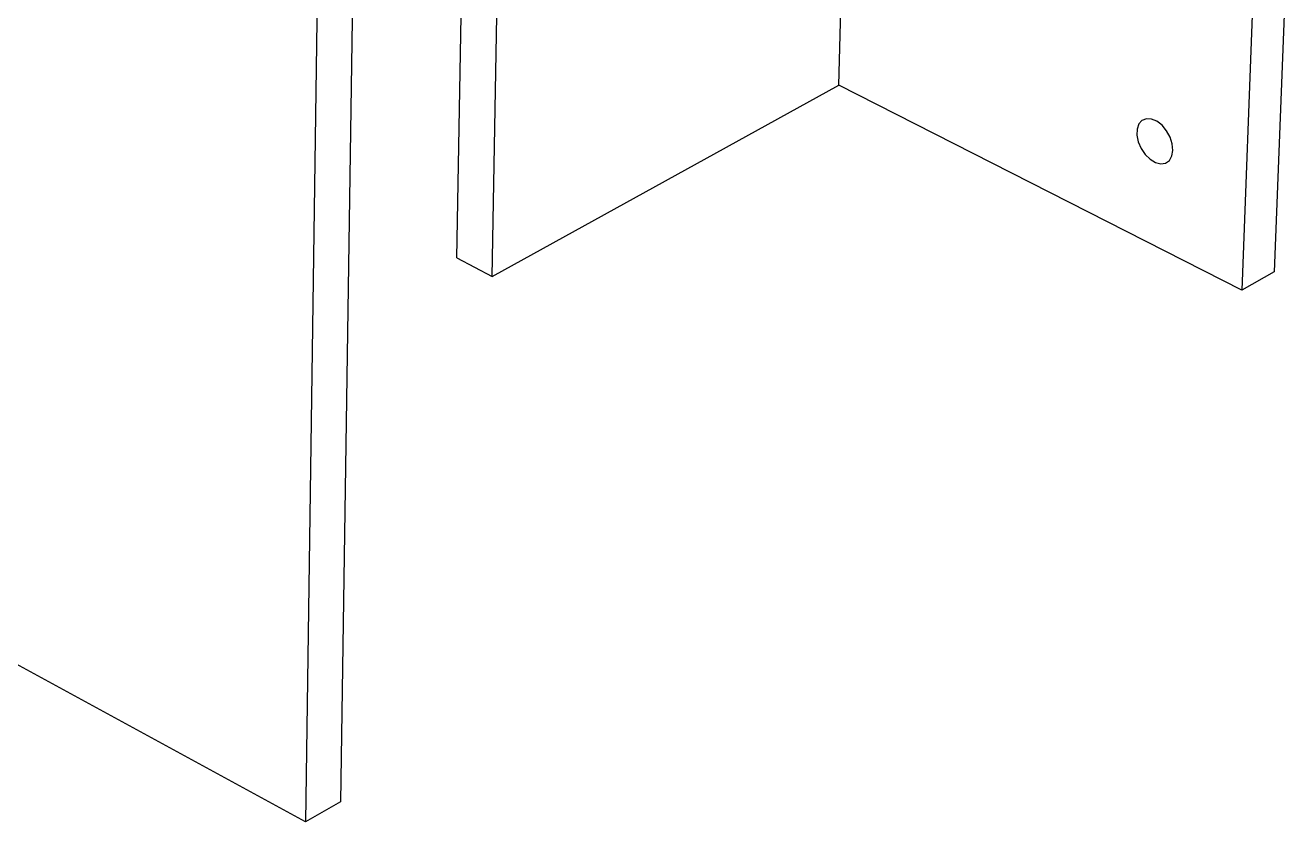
# Model space of a CAD drawing. Extents: x 0 to 156, y 0 to 202.
# Drawn here: x 122.53 to 156.46, y 97.45 to 118.88 of the extents above; entities that cross this region are included whole.
import ezdxf

# ---------------------------------------------------------------- set-up
doc = ezdxf.new("R2010")
doc.units = 0
doc.layers.get('0').update_dxf_attribs({"linetype": 'CONTINUOUS'})

msp = doc.modelspace()

# ---------------------------------------------------------------- linework, layer by layer
at = {"color": 7, "linetype": 'CONTINUOUS'}
for p, q in [((131.456, 195.077), (130.08, 97.453)), ((132.462, 194.166), (131.02, 97.987)), ((134.147, 112.624), (134.303, 121.404)), ((144.424, 117.267), (144.53, 121.13)), ((135.097, 112.128), (135.261, 120.916)), ((156.456, 120.34), (156.143, 112.252)), ((155.575, 119.85), (155.269, 111.756)), ((135.097, 112.128), (144.424, 117.267)), ((155.269, 111.756), (144.424, 117.267)), ((134.147, 112.624), (135.097, 112.128)), ((156.143, 112.252), (155.269, 111.756)), ((130.08, 97.453), (119.212, 103.378)), ((131.02, 97.987), (130.08, 97.453))]:
    msp.add_line(p, q, dxfattribs=at)
msp.add_lwpolyline([(153.418, 115.518), (153.402, 115.693), (153.344, 115.874), (153.25, 116.046), (153.127, 116.192), (152.986, 116.3), (152.841, 116.361), (152.704, 116.368), (152.586, 116.322), (152.5, 116.227), (152.452, 116.09), (152.446, 115.924), (152.483, 115.745), (152.56, 115.567), (152.67, 115.406), (152.803, 115.278), (152.947, 115.192), (153.09, 115.158), (153.218, 115.177), (153.322, 115.248), (153.39, 115.366), (153.418, 115.518)], dxfattribs=at)

doc.saveas('drawing.dxf')
